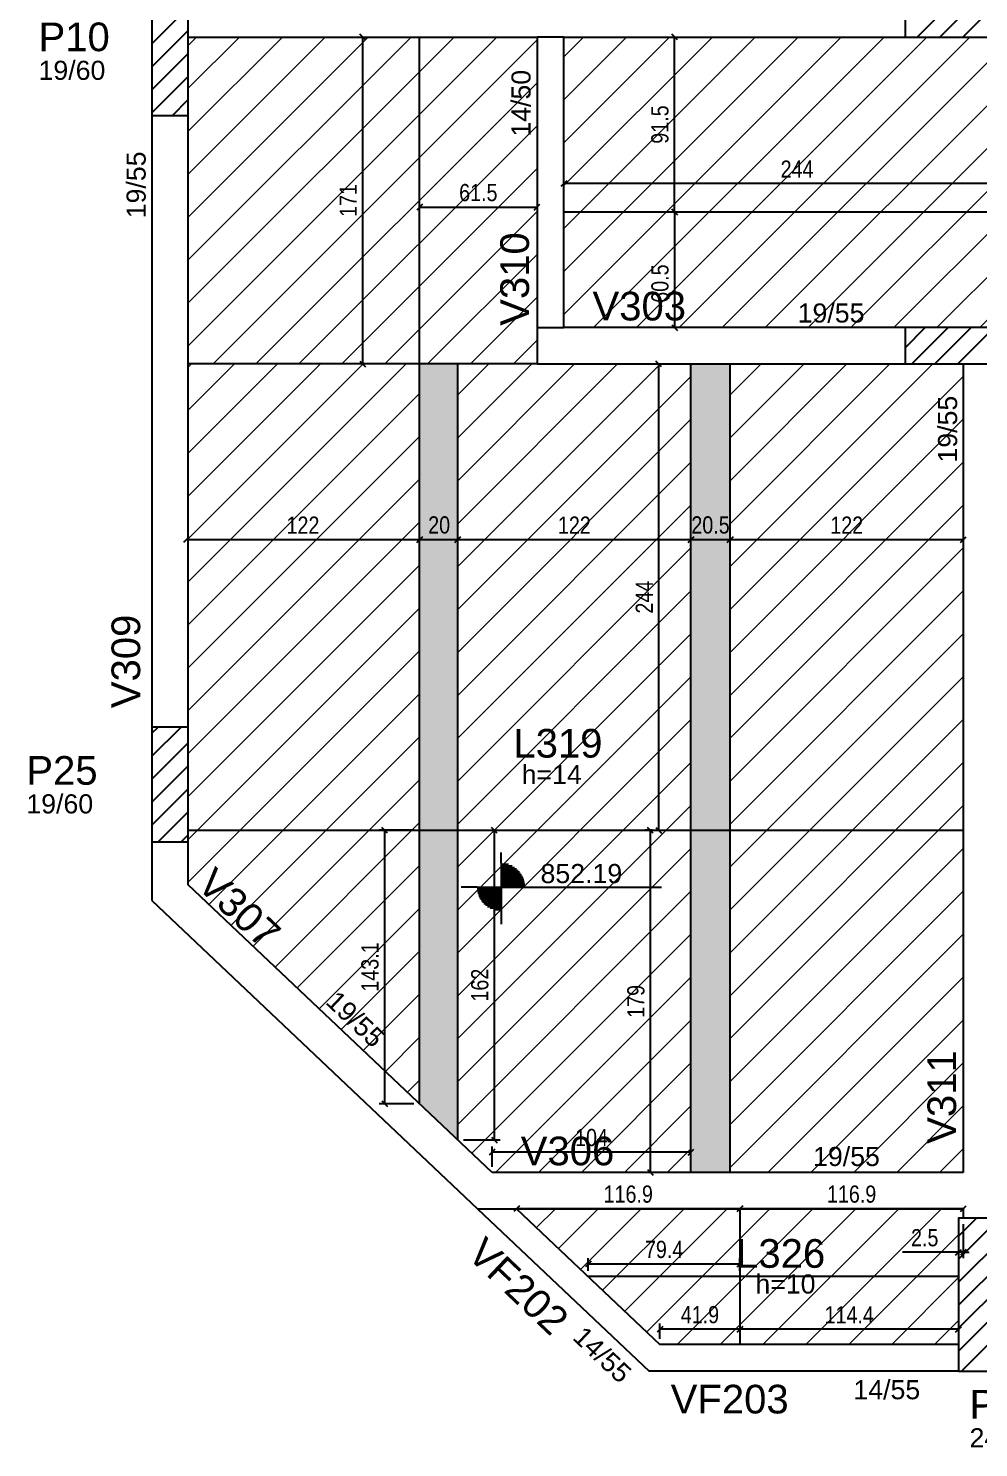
# Model space of a CAD drawing. Header units: millimetres. Extents: x 2659 to 6265, y 1520 to 2860.
# Drawn here: x 2659 to 3156, y 1524 to 2267 of the extents above; entities that cross this region are included whole.
import ezdxf

# ---------------------------------------------------------------- set-up
doc = ezdxf.new("R2010")
doc.units = ezdxf.units.MM
for name, color, linetype in [('3', 3, 'Continuous'), ('4', 4, 'Continuous'), ('7', 7, 'Continuous'), ('9', 9, 'Continuous'), ('Painéis', 200, 'Continuous')]:
    doc.layers.add(name, color=color, linetype=linetype)
doc.layers.add('Hachura', color=251, linetype='Continuous', lineweight=9)
doc.layers.add('REAPROVEITAMENTO', color=251, linetype='Continuous', lineweight=9)
doc.styles.add('COTA TECNICA-50', font='techl___.ttf', dxfattribs={"height": 9})
doc.styles.get("Standard").update_dxf_attribs({"font": 'arial.ttf'})
doc.dimstyles.new('COTA PAINEL-50', dxfattribs={"dimtxt": 9, "dimasz": 3, "dimexe": 3, "dimexo": 3, "dimgap": 3, "dimtad": 1, "dimdec": 1, "dimzin": 12, "dimdsep": 46, "dimtxsty": 'COTA TECNICA-50', "dimblk1": 'OBLIQUE', "dimblk2": 'OBLIQUE', "dimsah": 1, "dimcen": 0.9, "dimclrd": 4, "dimclre": 4, "dimclrt": 240, "dimadec": 1, "dimazin": 3, "dimtfac": 1, "dimtdec": 1, "dimtmove": 0, "dimatfit": 3, "dimfxl": 1, "dimtolj": 1, "dimtzin": 12, "dimarcsym": 0})

# ---------------------------------------------------------------- blocks, each defined once
blk = doc.blocks.new('_Oblique')
at = {"color": 0, "linetype": 'ByBlock', "lineweight": -2}
blk.add_line((-0.5, -0.5), (0.5, 0.5), dxfattribs=at)
blk = doc.blocks.new('*D129')
at = {"color": 4, "lineweight": -2, "transparency": 16777216}
for p, q in [((2939.07, 2185.63), (2939.07, 2188.32)), ((3183.07, 2185.32), (2939.07, 2185.32)), ((3183.07, 2185.63), (3183.07, 2188.32))]:
    blk.add_line(p, q, dxfattribs=at)
at = {"layer": 'Defpoints', "color": 0, "transparency": 16777216}
for p in [(2939.07, 2185.32), (2939.07, 2182.63), (3183.07, 2182.63)]:
    blk.add_point(p, dxfattribs=at)
at = {"color": 4, "lineweight": -2, "transparency": 16777216, "xscale": 3, "yscale": 3, "zscale": 3, "rotation": 180}
blk.add_blockref('_Oblique', (2939.07, 2185.32), dxfattribs=at)
at = {"color": 4, "lineweight": -2, "transparency": 16777216, "xscale": 3, "yscale": 3, "zscale": 3}
blk.add_blockref('_Oblique', (3183.07, 2185.32), dxfattribs=at)
at = {"color": 240, "transparency": 16777216, "insert": (3061.07, 2192.88), "char_height": 9, "attachment_point": 5, "style": 'COTA TECNICA-50'}
blk.add_mtext('\\A1;244', dxfattribs=at)
blk = doc.blocks.new('*D130')
at = {"layer": 'Defpoints', "color": 0, "transparency": 16777216}
for p in [(2997, 2261.94), (2997, 2261.94), (2997, 2170.44)]:
    blk.add_point(p, dxfattribs=at)
at = {"layer": 'Painéis', "color": 4, "lineweight": -2, "transparency": 16777216}
blk.add_line((2997, 2170.44), (2997, 2261.94), dxfattribs=at)
at = {"layer": 'Painéis', "color": 4, "lineweight": -2, "transparency": 16777216, "xscale": 3, "yscale": 3, "zscale": 3}
for p, rotation in [((2997, 2261.94), 90), ((2997, 2170.44), 270)]:
    blk.add_blockref('_Oblique', p, dxfattribs=dict(at, rotation=rotation))
at = {"layer": 'Painéis', "color": 240, "transparency": 16777216, "insert": (2989.38, 2216.19), "char_height": 9, "attachment_point": 5, "rotation": 90, "style": 'COTA TECNICA-50'}
blk.add_mtext('\\A1;91.5', dxfattribs=at)
blk = doc.blocks.new('*D131')
at = {"layer": 'Defpoints', "color": 0, "transparency": 16777216}
for p in [(2997, 2170.44), (2997, 2109.94), (2997, 2109.94)]:
    blk.add_point(p, dxfattribs=at)
at = {"layer": 'Painéis', "color": 4, "lineweight": -2, "transparency": 16777216}
blk.add_line((2997, 2170.44), (2997, 2109.94), dxfattribs=at)
at = {"layer": 'Painéis', "color": 4, "lineweight": -2, "transparency": 16777216, "xscale": 3, "yscale": 3, "zscale": 3}
for p, rotation in [((2997, 2170.44), 90), ((2997, 2109.94), 270)]:
    blk.add_blockref('_Oblique', p, dxfattribs=dict(at, rotation=rotation))
at = {"layer": 'Painéis', "color": 240, "transparency": 16777216, "insert": (2989.41, 2132.98), "char_height": 9, "attachment_point": 5, "rotation": 90, "style": 'COTA TECNICA-50'}
blk.add_mtext('\\A1;60.5', dxfattribs=at)
blk = doc.blocks.new('*D133')
at = {"layer": 'Defpoints', "color": 0, "transparency": 16777216}
for p in [(2845.37, 1846.94), (2863.57, 1846.94), (2863.57, 1703.87)]:
    blk.add_point(p, dxfattribs=at)
at = {"layer": 'Painéis', "color": 4, "lineweight": -2, "transparency": 16777216}
for p, q in [((2860.57, 1846.94), (2842.37, 1846.94)), ((2845.37, 1703.87), (2845.37, 1846.94)), ((2860.57, 1703.87), (2842.37, 1703.87))]:
    blk.add_line(p, q, dxfattribs=at)
at = {"layer": 'Painéis', "color": 4, "lineweight": -2, "transparency": 16777216, "xscale": 3, "yscale": 3, "zscale": 3}
for p, rotation in [((2845.37, 1846.94), 90), ((2845.37, 1703.87), 270)]:
    blk.add_blockref('_Oblique', p, dxfattribs=dict(at, rotation=rotation))
at = {"layer": 'Painéis', "color": 240, "transparency": 16777216, "insert": (2837.67, 1775.41), "char_height": 9, "attachment_point": 5, "rotation": 90, "style": 'COTA TECNICA-50'}
blk.add_mtext('\\A1;143.1', dxfattribs=at)
blk = doc.blocks.new('*D134')
at = {"layer": 'Defpoints', "color": 0, "transparency": 16777216}
for p in [(2741.57, 1999.06), (2863.57, 1999.06), (2863.57, 1999.06)]:
    blk.add_point(p, dxfattribs=at)
at = {"layer": 'Painéis', "color": 4, "lineweight": -2, "transparency": 16777216}
blk.add_line((2741.57, 1999.06), (2863.57, 1999.06), dxfattribs=at)
at = {"layer": 'Painéis', "color": 4, "lineweight": -2, "transparency": 16777216, "xscale": 3, "yscale": 3, "zscale": 3, "rotation": 180}
blk.add_blockref('_Oblique', (2741.57, 1999.06), dxfattribs=at)
at = {"layer": 'Painéis', "color": 4, "lineweight": -2, "transparency": 16777216, "xscale": 3, "yscale": 3, "zscale": 3}
blk.add_blockref('_Oblique', (2863.57, 1999.06), dxfattribs=at)
at = {"layer": 'Painéis', "color": 240, "transparency": 16777216, "insert": (2802.57, 2006.61), "char_height": 9, "attachment_point": 5, "style": 'COTA TECNICA-50'}
blk.add_mtext('\\A1;122', dxfattribs=at)
blk = doc.blocks.new('*D135')
at = {"layer": 'Defpoints', "color": 0, "transparency": 16777216}
for p in [(2863.57, 1999.06), (2883.57, 1999.06), (2883.57, 1999.06)]:
    blk.add_point(p, dxfattribs=at)
at = {"layer": 'Painéis', "color": 4, "lineweight": -2, "transparency": 16777216}
blk.add_line((2863.57, 1999.06), (2883.57, 1999.06), dxfattribs=at)
at = {"layer": 'Painéis', "color": 4, "lineweight": -2, "transparency": 16777216, "xscale": 3, "yscale": 3, "zscale": 3, "rotation": 180}
blk.add_blockref('_Oblique', (2863.57, 1999.06), dxfattribs=at)
at = {"layer": 'Painéis', "color": 4, "lineweight": -2, "transparency": 16777216, "xscale": 3, "yscale": 3, "zscale": 3}
blk.add_blockref('_Oblique', (2883.57, 1999.06), dxfattribs=at)
at = {"layer": 'Painéis', "color": 240, "transparency": 16777216, "insert": (2873.82, 2006.65), "char_height": 9, "attachment_point": 5, "style": 'COTA TECNICA-50'}
blk.add_mtext('\\A1;20', dxfattribs=at)
blk = doc.blocks.new('*D136')
at = {"layer": 'Defpoints', "color": 0, "transparency": 16777216}
for p in [(2883.57, 1999.06), (3005.57, 1999.06), (3005.57, 1999.06)]:
    blk.add_point(p, dxfattribs=at)
at = {"layer": 'Painéis', "color": 4, "lineweight": -2, "transparency": 16777216}
blk.add_line((2883.57, 1999.06), (3005.57, 1999.06), dxfattribs=at)
at = {"layer": 'Painéis', "color": 4, "lineweight": -2, "transparency": 16777216, "xscale": 3, "yscale": 3, "zscale": 3, "rotation": 180}
blk.add_blockref('_Oblique', (2883.57, 1999.06), dxfattribs=at)
at = {"layer": 'Painéis', "color": 4, "lineweight": -2, "transparency": 16777216, "xscale": 3, "yscale": 3, "zscale": 3}
blk.add_blockref('_Oblique', (3005.57, 1999.06), dxfattribs=at)
at = {"layer": 'Painéis', "color": 240, "transparency": 16777216, "insert": (2944.57, 2006.61), "char_height": 9, "attachment_point": 5, "style": 'COTA TECNICA-50'}
blk.add_mtext('\\A1;122', dxfattribs=at)
blk = doc.blocks.new('*D137')
at = {"layer": 'Defpoints', "color": 0, "transparency": 16777216}
for p in [(3005.57, 1999.06), (3026.08, 1999.06), (3026.08, 1999.06)]:
    blk.add_point(p, dxfattribs=at)
at = {"layer": 'Painéis', "color": 4, "lineweight": -2, "transparency": 16777216}
blk.add_line((3005.57, 1999.06), (3026.08, 1999.06), dxfattribs=at)
at = {"layer": 'Painéis', "color": 4, "lineweight": -2, "transparency": 16777216, "xscale": 3, "yscale": 3, "zscale": 3, "rotation": 180}
blk.add_blockref('_Oblique', (3005.57, 1999.06), dxfattribs=at)
at = {"layer": 'Painéis', "color": 4, "lineweight": -2, "transparency": 16777216, "xscale": 3, "yscale": 3, "zscale": 3}
blk.add_blockref('_Oblique', (3026.08, 1999.06), dxfattribs=at)
at = {"layer": 'Painéis', "color": 240, "transparency": 16777216, "insert": (3015.82, 2006.66), "char_height": 9, "attachment_point": 5, "style": 'COTA TECNICA-50'}
blk.add_mtext('\\A1;20.5', dxfattribs=at)
blk = doc.blocks.new('*D138')
at = {"layer": 'Defpoints', "color": 0, "transparency": 16777216}
for p in [(3026.08, 1999.06), (3148.07, 1999.06), (3148.07, 1999.06)]:
    blk.add_point(p, dxfattribs=at)
at = {"layer": 'Painéis', "color": 4, "lineweight": -2, "transparency": 16777216}
blk.add_line((3026.08, 1999.06), (3148.07, 1999.06), dxfattribs=at)
at = {"layer": 'Painéis', "color": 4, "lineweight": -2, "transparency": 16777216, "xscale": 3, "yscale": 3, "zscale": 3, "rotation": 180}
blk.add_blockref('_Oblique', (3026.08, 1999.06), dxfattribs=at)
at = {"layer": 'Painéis', "color": 4, "lineweight": -2, "transparency": 16777216, "xscale": 3, "yscale": 3, "zscale": 3}
blk.add_blockref('_Oblique', (3148.07, 1999.06), dxfattribs=at)
at = {"layer": 'Painéis', "color": 240, "transparency": 16777216, "insert": (3087.07, 2006.61), "char_height": 9, "attachment_point": 5, "style": 'COTA TECNICA-50'}
blk.add_mtext('\\A1;122', dxfattribs=at)
blk = doc.blocks.new('*D217')
at = {"layer": 'Defpoints', "color": 0, "transparency": 16777216}
for p in [(2984.39, 1846.94), (2988.37, 1846.94), (2992.7, 1667.94)]:
    blk.add_point(p, dxfattribs=at)
at = {"layer": 'Painéis', "color": 4, "lineweight": -2, "transparency": 16777216}
for p, q in [((2985.37, 1846.94), (2981.39, 1846.94)), ((2984.39, 1667.94), (2984.39, 1846.94)), ((2989.7, 1667.94), (2981.39, 1667.94))]:
    blk.add_line(p, q, dxfattribs=at)
at = {"layer": 'Painéis', "color": 4, "lineweight": -2, "transparency": 16777216, "xscale": 3, "yscale": 3, "zscale": 3}
for p, rotation in [((2984.39, 1846.94), 90), ((2984.39, 1667.94), 270)]:
    blk.add_blockref('_Oblique', p, dxfattribs=dict(at, rotation=rotation))
at = {"layer": 'Painéis', "color": 240, "transparency": 16777216, "insert": (2976.8, 1757.44), "char_height": 9, "attachment_point": 5, "rotation": 90, "style": 'COTA TECNICA-50'}
blk.add_mtext('\\A1;179', dxfattribs=at)
blk = doc.blocks.new('*D139')
at = {"layer": 'Defpoints', "color": 0, "transparency": 16777216}
for p in [(2988.73, 2090.94), (2988.73, 2090.94), (2988.73, 1846.94)]:
    blk.add_point(p, dxfattribs=at)
at = {"layer": 'Painéis', "color": 4, "lineweight": -2, "transparency": 16777216}
blk.add_line((2988.73, 1846.94), (2988.73, 2090.94), dxfattribs=at)
at = {"layer": 'Painéis', "color": 4, "lineweight": -2, "transparency": 16777216, "xscale": 3, "yscale": 3, "zscale": 3}
for p, rotation in [((2988.73, 2090.94), 90), ((2988.73, 1846.94), 270)]:
    blk.add_blockref('_Oblique', p, dxfattribs=dict(at, rotation=rotation))
at = {"layer": 'Painéis', "color": 240, "transparency": 16777216, "insert": (2981.16, 1968.94), "char_height": 9, "attachment_point": 5, "rotation": 90, "style": 'COTA TECNICA-50'}
blk.add_mtext('\\A1;244', dxfattribs=at)
blk = doc.blocks.new('*D140')
at = {"layer": 'Defpoints', "color": 0, "transparency": 16777216}
for p in [(2863.57, 2172.95), (2925.07, 2172.95), (2925.07, 2172.95)]:
    blk.add_point(p, dxfattribs=at)
at = {"layer": 'Painéis', "color": 4, "lineweight": -2, "transparency": 16777216}
blk.add_line((2863.57, 2172.95), (2925.07, 2172.95), dxfattribs=at)
at = {"layer": 'Painéis', "color": 4, "lineweight": -2, "transparency": 16777216, "xscale": 3, "yscale": 3, "zscale": 3, "rotation": 180}
blk.add_blockref('_Oblique', (2863.57, 2172.95), dxfattribs=at)
at = {"layer": 'Painéis', "color": 4, "lineweight": -2, "transparency": 16777216, "xscale": 3, "yscale": 3, "zscale": 3}
blk.add_blockref('_Oblique', (2925.07, 2172.95), dxfattribs=at)
at = {"layer": 'Painéis', "color": 240, "transparency": 16777216, "insert": (2894.32, 2180.55), "char_height": 9, "attachment_point": 5, "style": 'COTA TECNICA-50'}
blk.add_mtext('\\A1;61.5', dxfattribs=at)
blk = doc.blocks.new('*D218')
at = {"layer": 'Defpoints', "color": 0, "transparency": 16777216}
for p in [(2833.57, 2261.94), (2833.82, 2261.94), (2833.82, 2090.94)]:
    blk.add_point(p, dxfattribs=at)
at = {"layer": 'Painéis', "color": 4, "lineweight": -2, "transparency": 16777216}
for p, q in [((2833.82, 2090.94), (2833.82, 2261.94)), ((2836.57, 2261.94), (2836.82, 2261.94))]:
    blk.add_line(p, q, dxfattribs=at)
at = {"layer": 'Painéis', "color": 4, "lineweight": -2, "transparency": 16777216, "xscale": 3, "yscale": 3, "zscale": 3}
for p, rotation in [((2833.82, 2261.94), 90), ((2833.82, 2090.94), 270)]:
    blk.add_blockref('_Oblique', p, dxfattribs=dict(at, rotation=rotation))
at = {"layer": 'Painéis', "color": 240, "transparency": 16777216, "insert": (2826.25, 2176.44), "char_height": 9, "attachment_point": 5, "rotation": 90, "style": 'COTA TECNICA-50'}
blk.add_mtext('\\A1;171', dxfattribs=at)
blk = doc.blocks.new('*D219')
at = {"layer": 'Defpoints', "color": 0, "transparency": 16777216}
for p in [(2901.53, 1678.55), (2901.53, 1667.94), (3005.57, 1667.94)]:
    blk.add_point(p, dxfattribs=at)
at = {"layer": 'Painéis', "color": 4, "lineweight": -2, "transparency": 16777216}
for p, q in [((2901.53, 1670.94), (2901.53, 1681.55)), ((3005.57, 1678.55), (2901.53, 1678.55)), ((3005.57, 1670.94), (3005.57, 1681.55))]:
    blk.add_line(p, q, dxfattribs=at)
at = {"layer": 'Painéis', "color": 4, "lineweight": -2, "transparency": 16777216, "xscale": 3, "yscale": 3, "zscale": 3, "rotation": 180}
blk.add_blockref('_Oblique', (2901.53, 1678.55), dxfattribs=at)
at = {"layer": 'Painéis', "color": 4, "lineweight": -2, "transparency": 16777216, "xscale": 3, "yscale": 3, "zscale": 3}
blk.add_blockref('_Oblique', (3005.57, 1678.55), dxfattribs=at)
at = {"layer": 'Painéis', "color": 240, "transparency": 16777216, "insert": (2953.55, 1686.15), "char_height": 9, "attachment_point": 5, "style": 'COTA TECNICA-50'}
blk.add_mtext('\\A1;104', dxfattribs=at)
blk = doc.blocks.new('*D220')
at = {"layer": 'Defpoints', "color": 0, "transparency": 16777216}
for p in [(2883.57, 1846.94), (2902.72, 1846.94), (2883.57, 1684.94)]:
    blk.add_point(p, dxfattribs=at)
at = {"layer": 'Painéis', "color": 4, "lineweight": -2, "transparency": 16777216}
for p, q in [((2886.57, 1846.94), (2905.72, 1846.94)), ((2902.72, 1684.94), (2902.72, 1846.94)), ((2886.57, 1684.94), (2905.72, 1684.94))]:
    blk.add_line(p, q, dxfattribs=at)
at = {"layer": 'Painéis', "color": 4, "lineweight": -2, "transparency": 16777216, "xscale": 3, "yscale": 3, "zscale": 3}
for p, rotation in [((2902.72, 1846.94), 90), ((2902.72, 1684.94), 270)]:
    blk.add_blockref('_Oblique', p, dxfattribs=dict(at, rotation=rotation))
at = {"layer": 'Painéis', "color": 240, "transparency": 16777216, "insert": (2895.13, 1765.94), "char_height": 9, "attachment_point": 5, "rotation": 90, "style": 'COTA TECNICA-50'}
blk.add_mtext('\\A1;162', dxfattribs=at)
blk = doc.blocks.new('*D141')
at = {"layer": 'Defpoints', "color": 0, "transparency": 16777216}
for p in [(3145.57, 1643.94), (3148.07, 1643.94), (3145.57, 1626.15)]:
    blk.add_point(p, dxfattribs=at)
at = {"layer": 'Painéis', "color": 4, "lineweight": -2, "transparency": 16777216}
for p, q in [((3145.57, 1640.94), (3145.57, 1623.15)), ((3148.07, 1640.94), (3148.07, 1623.15)), ((3145.57, 1626.15), (3116.21, 1626.15)), ((3148.07, 1626.15), (3145.57, 1626.15)), ((3148.07, 1626.15), (3151.07, 1626.15))]:
    blk.add_line(p, q, dxfattribs=at)
at = {"layer": 'Painéis', "color": 4, "lineweight": -2, "transparency": 16777216, "xscale": 3, "yscale": 3, "zscale": 3}
blk.add_blockref('_Oblique', (3145.57, 1626.15), dxfattribs=at)
at = {"layer": 'Painéis', "color": 4, "lineweight": -2, "transparency": 16777216, "xscale": 3, "yscale": 3, "zscale": 3, "rotation": 180}
blk.add_blockref('_Oblique', (3148.07, 1626.15), dxfattribs=at)
at = {"layer": 'Painéis', "color": 240, "transparency": 16777216, "insert": (3127.89, 1633.74), "char_height": 9, "attachment_point": 5, "style": 'COTA TECNICA-50'}
blk.add_mtext('\\A1;2.5', dxfattribs=at)
blk = doc.blocks.new('*D221')
at = {"layer": 'Defpoints', "color": 0, "transparency": 16777216}
for p in [(3031.2, 1648.94), (3031.2, 1648.94), (3148.07, 1648.94)]:
    blk.add_point(p, dxfattribs=at)
at = {"layer": 'Painéis', "color": 4, "lineweight": -2, "transparency": 16777216}
blk.add_line((3148.07, 1648.94), (3031.2, 1648.94), dxfattribs=at)
at = {"layer": 'Painéis', "color": 4, "lineweight": -2, "transparency": 16777216, "xscale": 3, "yscale": 3, "zscale": 3, "rotation": 180}
blk.add_blockref('_Oblique', (3031.2, 1648.94), dxfattribs=at)
at = {"layer": 'Painéis', "color": 4, "lineweight": -2, "transparency": 16777216, "xscale": 3, "yscale": 3, "zscale": 3}
blk.add_blockref('_Oblique', (3148.07, 1648.94), dxfattribs=at)
at = {"layer": 'Painéis', "color": 240, "transparency": 16777216, "insert": (3089.63, 1656.56), "char_height": 9, "attachment_point": 5, "style": 'COTA TECNICA-50'}
blk.add_mtext('\\A1;116.9', dxfattribs=at)
blk = doc.blocks.new('*D142')
at = {"layer": 'Defpoints', "color": 0, "transparency": 16777216}
for p in [(2914.33, 1648.94), (2914.33, 1648.94), (3031.2, 1648.94)]:
    blk.add_point(p, dxfattribs=at)
at = {"layer": 'Painéis', "color": 4, "lineweight": -2, "transparency": 16777216}
blk.add_line((3031.2, 1648.94), (2914.33, 1648.94), dxfattribs=at)
at = {"layer": 'Painéis', "color": 4, "lineweight": -2, "transparency": 16777216, "xscale": 3, "yscale": 3, "zscale": 3, "rotation": 180}
blk.add_blockref('_Oblique', (2914.33, 1648.94), dxfattribs=at)
at = {"layer": 'Painéis', "color": 4, "lineweight": -2, "transparency": 16777216, "xscale": 3, "yscale": 3, "zscale": 3}
blk.add_blockref('_Oblique', (3031.2, 1648.94), dxfattribs=at)
at = {"layer": 'Painéis', "color": 240, "transparency": 16777216, "insert": (2972.76, 1656.56), "char_height": 9, "attachment_point": 5, "style": 'COTA TECNICA-50'}
blk.add_mtext('\\A1;116.9', dxfattribs=at)
blk = doc.blocks.new('*D143')
at = {"layer": 'Defpoints', "color": 0, "transparency": 16777216}
for p in [(3031.2, 1585.89), (3031.2, 1585.89), (3145.57, 1585.89)]:
    blk.add_point(p, dxfattribs=at)
at = {"layer": 'Painéis', "color": 4, "lineweight": -2, "transparency": 16777216}
blk.add_line((3145.57, 1585.89), (3031.2, 1585.89), dxfattribs=at)
at = {"layer": 'Painéis', "color": 4, "lineweight": -2, "transparency": 16777216, "xscale": 3, "yscale": 3, "zscale": 3, "rotation": 180}
blk.add_blockref('_Oblique', (3031.2, 1585.89), dxfattribs=at)
at = {"layer": 'Painéis', "color": 4, "lineweight": -2, "transparency": 16777216, "xscale": 3, "yscale": 3, "zscale": 3}
blk.add_blockref('_Oblique', (3145.57, 1585.89), dxfattribs=at)
at = {"layer": 'Painéis', "color": 240, "transparency": 16777216, "insert": (3088.38, 1593.45), "char_height": 9, "attachment_point": 5, "style": 'COTA TECNICA-50'}
blk.add_mtext('\\A1;114.4', dxfattribs=at)
blk = doc.blocks.new('*D144')
at = {"layer": 'Defpoints', "color": 0, "transparency": 16777216}
for p in [(2989.34, 1585.89), (3031.2, 1585.89), (2989.34, 1577.94)]:
    blk.add_point(p, dxfattribs=at)
at = {"layer": 'Painéis', "color": 4, "lineweight": -2, "transparency": 16777216}
for p, q in [((2989.34, 1580.94), (2989.34, 1588.89)), ((3031.2, 1585.89), (2989.34, 1585.89))]:
    blk.add_line(p, q, dxfattribs=at)
at = {"layer": 'Painéis', "color": 4, "lineweight": -2, "transparency": 16777216, "xscale": 3, "yscale": 3, "zscale": 3, "rotation": 180}
blk.add_blockref('_Oblique', (2989.34, 1585.89), dxfattribs=at)
at = {"layer": 'Painéis', "color": 4, "lineweight": -2, "transparency": 16777216, "xscale": 3, "yscale": 3, "zscale": 3}
blk.add_blockref('_Oblique', (3031.2, 1585.89), dxfattribs=at)
at = {"layer": 'Painéis', "color": 240, "transparency": 16777216, "insert": (3010.27, 1593.48), "char_height": 9, "attachment_point": 5, "style": 'COTA TECNICA-50'}
blk.add_mtext('\\A1;41.9', dxfattribs=at)
blk = doc.blocks.new('*D222')
at = {"layer": 'Defpoints', "color": 0, "transparency": 16777216}
for p in [(2951.83, 1620.02), (2951.83, 1613.44), (3031.2, 1613.44)]:
    blk.add_point(p, dxfattribs=at)
at = {"layer": 'Painéis', "color": 4, "lineweight": -2, "transparency": 16777216}
for p, q in [((2951.83, 1616.44), (2951.83, 1623.02)), ((3031.2, 1620.02), (2951.83, 1620.02)), ((3031.2, 1616.44), (3031.2, 1623.02))]:
    blk.add_line(p, q, dxfattribs=at)
at = {"layer": 'Painéis', "color": 4, "lineweight": -2, "transparency": 16777216, "xscale": 3, "yscale": 3, "zscale": 3, "rotation": 180}
blk.add_blockref('_Oblique', (2951.83, 1620.02), dxfattribs=at)
at = {"layer": 'Painéis', "color": 4, "lineweight": -2, "transparency": 16777216, "xscale": 3, "yscale": 3, "zscale": 3}
blk.add_blockref('_Oblique', (3031.2, 1620.02), dxfattribs=at)
at = {"layer": 'Painéis', "color": 240, "transparency": 16777216, "insert": (2991.52, 1627.61), "char_height": 9, "attachment_point": 5, "style": 'COTA TECNICA-50'}
blk.add_mtext('\\A1;79.4', dxfattribs=at)

msp = doc.modelspace()

# ---------------------------------------------------------------- hatches: boundary and pattern name
at = {"layer": 'Hachura', "linetype": 'ByBlock'}
h = msp.add_hatch(color=256, dxfattribs=at)
h.dxf.hatch_style = 1
h.paths.add_polyline_path([(2863.57, 1703.87), (2883.57, 1684.94), (2883.57, 2090.94), (2863.57, 2090.94)])
h = msp.add_hatch(color=256, dxfattribs=at)
h.dxf.hatch_style = 1
h.paths.add_polyline_path([(3005.57, 1667.94), (3026.07, 1667.94), (3026.07, 2090.94), (3005.57, 2090.94)])
at = {"layer": 'REAPROVEITAMENTO', "linetype": 'ByBlock'}
h = msp.add_hatch(dxfattribs=at)
h.set_pattern_fill('ANSI31', color=256, scale=5, style=2)
h.set_pattern_definition([(45, (-3734.682, 337.82), (-11.22532, 11.22532), [])])
h.paths.add_polyline_path([(2925.08, 2090.94), (2742.57, 2090.94), (2742.57, 2261.94), (2925.08, 2261.94)])
h = msp.add_hatch(dxfattribs=at)
h.set_pattern_fill('ANSI31', color=256, scale=5, style=2)
h.set_pattern_definition([(45, (-1044.44, -25.68), (-11.22532, 11.22532), [])])
h.paths.add_polyline_path([(2939.07, 2261.94), (2939.07, 2109.94), (5352.07, 2109.94), (5352.07, 2261.94)])
h = msp.add_hatch(dxfattribs=at)
h.set_pattern_fill('ANSI31', color=256, scale=5, style=2)
h.set_pattern_definition([(45, (-3796.182, -49.246), (-11.22532, 11.22532), [])])
h.paths.add_polyline_path([(2742.57, 2090.94), (2742.57, 1818.41), (2863.57, 1703.87), (2863.58, 1703.87), (2863.58, 2090.94)])
h = msp.add_hatch(dxfattribs=at)
h.set_pattern_fill('ANSI31', color=256, scale=5, style=2)
h.set_pattern_definition([(45, (-3654.182, -85.18), (-11.22532, 11.22532), [])])
h.paths.add_polyline_path([(2883.58, 1684.93), (2901.53, 1667.94), (3005.58, 1667.94), (3005.58, 2090.94), (2883.58, 2090.94)])
h = msp.add_hatch(dxfattribs=at)
h.set_pattern_fill('ANSI31', color=256, scale=5, style=2)
h.set_pattern_definition([(45, (-3511.682, -85.18), (-11.22532, 11.22532), [])])
h.paths.add_polyline_path([(3148.08, 1667.94), (3026.08, 1667.94), (3026.08, 2090.94), (3148.08, 2090.94)])
h = msp.add_hatch(dxfattribs=at)
h.set_pattern_fill('ANSI31', color=256, scale=5, style=2)
h.set_pattern_definition([(45, (-3686.69, -527.18), (-11.22532, 11.22532), [])])
h.paths.add_polyline_path([(2914.33, 1648.94), (2989.34, 1577.94), (3145.57, 1577.94), (3145.57, 1643.94), (3148.07, 1643.94), (3148.07, 1648.94)])

# ---------------------------------------------------------------- linework, layer by layer
at = {"layer": '3', "linetype": 'Continuous'}
for p, q in [((3123.85, 2261.94), (3142.85, 2280.94)), ((3135.87, 2261.94), (3154.87, 2280.94)), ((3147.89, 2261.94), (3166.89, 2280.94)), ((2723.57, 2258.34), (2742.57, 2277.34)), ((2723.57, 2246.32), (2742.57, 2265.32)), ((2723.57, 2234.3), (2742.57, 2253.3)), ((2723.57, 2222.28), (2742.57, 2241.28)), ((2734.25, 2220.94), (2742.57, 2229.26)), ((3117.57, 2099.39), (3128.12, 2109.94)), ((3121.14, 2090.94), (3140.14, 2109.94)), ((3133.16, 2090.94), (3152.16, 2109.94)), ((3145.18, 2090.94), (3164.18, 2109.94)), ((2723.57, 1885.7), (2738.81, 1900.94)), ((2723.57, 1897.72), (2726.79, 1900.94)), ((2723.57, 1873.68), (2742.57, 1892.68)), ((2723.57, 1861.66), (2742.57, 1880.66)), ((2723.57, 1849.64), (2742.57, 1868.64)), ((2726.89, 1840.94), (2742.57, 1856.62)), ((2738.91, 1840.94), (2742.57, 1844.59)), ((2906.21, 1829.75), (2906.21, 1835.26)), ((2906.21, 1829.75), (2906.21, 1804.75)), ((2906.21, 1829.15), (2910.06, 1829.15)), ((2906.21, 1828.35), (2911.96, 1828.35)), ((2906.21, 1827.56), (2913.28, 1827.56)), ((2906.21, 1826.77), (2914.32, 1826.77)), ((2906.21, 1825.97), (2915.16, 1825.97)), ((2906.21, 1825.18), (2915.87, 1825.18)), ((2906.21, 1824.39), (2916.47, 1824.39)), ((2906.21, 1823.6), (2916.98, 1823.6)), ((2906.21, 1822.8), (2917.41, 1822.8)), ((2906.21, 1822.01), (2917.77, 1822.01)), ((2906.21, 1821.22), (2918.06, 1821.22)), ((2906.21, 1820.42), (2918.3, 1820.42)), ((2906.21, 1819.63), (2918.48, 1819.63)), ((2893.71, 1817.25), (2885.28, 1817.25)), ((2893.71, 1817.25), (2918.71, 1817.25)), ((2906.21, 1816.46), (2893.71, 1816.46)), ((2906.21, 1815.67), (2893.81, 1815.67)), ((2906.21, 1814.87), (2893.94, 1814.87)), ((2906.21, 1814.08), (2894.12, 1814.08)), ((2906.21, 1813.29), (2894.35, 1813.29)), ((2906.21, 1812.5), (2894.65, 1812.5)), ((2906.21, 1818.84), (2918.61, 1818.84)), ((2906.21, 1818.05), (2918.71, 1818.05)), ((2918.71, 1817.25), (2990.13, 1817.25)), ((2906.21, 1811.7), (2895.01, 1811.7)), ((2906.21, 1810.91), (2895.44, 1810.91)), ((2906.21, 1810.12), (2895.95, 1810.12)), ((2906.21, 1809.32), (2896.54, 1809.32)), ((2906.21, 1808.53), (2897.25, 1808.53)), ((2906.21, 1807.74), (2898.1, 1807.74)), ((2906.21, 1806.95), (2899.14, 1806.95)), ((2906.21, 1806.15), (2900.46, 1806.15)), ((2906.21, 1805.36), (2902.36, 1805.36)), ((2906.21, 1804.75), (2906.21, 1797.88)), ((2893.96, 1648.94), (2983.76, 1563.94)), ((2914.33, 1648.94), (2989.34, 1577.94)), ((3145.57, 1622.51), (3166.99, 1643.94)), ((3145.57, 1634.53), (3154.97, 1643.94)), ((3145.57, 1610.49), (3169.57, 1634.49)), ((3145.57, 1598.47), (3169.57, 1622.47)), ((3145.57, 1586.45), (3169.57, 1610.45)), ((3145.57, 1574.43), (3169.57, 1598.43)), ((3147.1, 1563.94), (3169.57, 1586.41)), ((3145.57, 1577.94), (2989.34, 1577.94)), ((3145.57, 1563.94), (2983.76, 1563.94))]:
    msp.add_line(p, q, dxfattribs=at)
for points in [[(2742.57, 2261.94), (2925.07, 2261.94)], [(2925.07, 2261.94), (2925.07, 2090.94)], [(2939.07, 2261.94), (2925.07, 2261.94)], [(2939.07, 2261.94), (3117.57, 2261.94)], [(2939.07, 2109.94), (2939.07, 2261.94)], [(2723.57, 2220.94), (2723.57, 1900.94)], [(2742.57, 1900.94), (2742.57, 2220.94)], [(2925.07, 2109.94), (2939.07, 2109.94)], [(3117.57, 2109.94), (2939.07, 2109.94)], [(2925.07, 2090.94), (3117.57, 2090.94)], [(3148.07, 2090.94), (3148.07, 1667.94)], [(2723.57, 1840.94), (2723.57, 1810.23)], [(2742.57, 1818.41), (2742.57, 1840.94)], [(2901.53, 1667.94), (2742.57, 1818.41)], [(2723.57, 1810.23), (2893.96, 1648.94)], [(3148.07, 1667.94), (2901.53, 1667.94)], [(2893.96, 1648.94), (3148.07, 1648.94)], [(3148.07, 1648.94), (3148.07, 1643.94)]]:
    msp.add_lwpolyline(points, dxfattribs=at)
at = {"layer": '7', "linetype": 'Continuous'}
for points in [[(2723.57, 2220.94), (2742.57, 2220.94), (2742.57, 2280.94), (2723.57, 2280.94), (2723.57, 2220.94)], [(3117.57, 2261.94), (3197.57, 2261.94), (3197.57, 2280.94), (3117.57, 2280.94), (3117.57, 2261.94)], [(3117.57, 2090.94), (3197.57, 2090.94), (3197.57, 2109.94), (3117.57, 2109.94), (3117.57, 2090.94)], [(2723.57, 1840.94), (2742.57, 1840.94), (2742.57, 1900.94), (2723.57, 1900.94), (2723.57, 1840.94)], [(3145.57, 1563.94), (3169.57, 1563.94), (3169.57, 1643.94), (3145.57, 1643.94), (3145.57, 1563.94)]]:
    msp.add_lwpolyline(points, dxfattribs=at)
at = {"layer": '9', "linetype": 'Continuous'}
msp.add_solid([(2742.57, 2203.94), (2742.57, 2203.94), (2742.57, 1991.94)], dxfattribs=at)
at = {"layer": 'Painéis'}
for p, q in [((2863.57, 1703.87), (2863.57, 2261.94)), ((2939.07, 2170.44), (6078.07, 2170.44)), ((2925.07, 2090.94), (2742.57, 2090.94)), ((2883.57, 1684.94), (2883.57, 2090.94)), ((3005.57, 1667.94), (3005.57, 2090.94)), ((3026.07, 1667.94), (3026.07, 2090.94)), ((2742.57, 1846.94), (3148.07, 1846.94)), ((3031.2, 1648.94), (3031.2, 1577.94)), ((3145.57, 1613.44), (2951.83, 1613.44))]:
    msp.add_line(p, q, dxfattribs=at)

# ---------------------------------------------------------------- texts
at = {"layer": '3', "linetype": 'Continuous'}
for s, p in [('19/60', (2664.22, 2239.56)), ('19/55', (3061.4, 2112.59)), ('h=14', (2917, 1871.12)), ('19/60', (2657.84, 1855.78)), ('852.19', (2926.87, 1819.32)), ('19/55', (3069.47, 1671.31)), ('h=10', (3039.29, 1604.59)), ('14/55', (3090.58, 1549.28)), ('24/80', (3151.34, 1524.12))]:
    msp.add_text(s, height=10, dxfattribs=at).set_placement(p)
for s, rotation, p in [('14/50', 90, (2921.66, 2209.84)), ('19/55', 90, (2720.27, 2167.15)), ('19/55', 90, (3144.84, 2039.34)), ('19/55', 316.572, (2813.89, 1756.56)), ('14/55', 316.572, (2943.09, 1581))]:
    msp.add_text(s, height=10, rotation=rotation, dxfattribs=at).set_placement(p)
at = {"layer": '4', "linetype": 'Continuous'}
for s, p in [('P10', (2664.22, 2254.56)), ('V303', (2954.07, 2113.69)), ('L319', (2912.69, 1884.98)), ('P25', (2657.84, 1870.78)), ('V306', (2916.53, 1671.69)), ('L326', (3029.21, 1618.06)), ('VF203', (2994.97, 1541.85)), ('P28', (3151.34, 1539.12))]:
    msp.add_text(s, height=15, dxfattribs=at).set_placement(p)
for s, rotation, p in [('V310', 90, (2920.82, 2110.9)), ('V309', 90, (2717.39, 1910.85)), ('V307', 316.572, (2746.27, 1817.55)), ('V311', 90, (3144.32, 1682.94)), ('VF202', 316.573, (2887.69, 1624.2))]:
    msp.add_text(s, height=15, rotation=rotation, dxfattribs=at).set_placement(p)

# ---------------------------------------------------------------- dimensions: what is measured, and where the dimension line sits
dim = msp.add_linear_dim(base=(2939.07, 2185.32), p1=(3183.07, 2182.63), p2=(2939.07, 2182.63), dimstyle='COTA PAINEL-50')
dim.commit()
dim.dimension.update_dxf_attribs({"geometry": '*D129', "text_midpoint": (3061.07, 2192.88)})
at = {"layer": 'Painéis'}
for base, p1, p2, picture, middle in [((2833.82, 2261.94), (2833.82, 2090.94), (2833.57, 2261.94), '*D218', (2826.25, 2176.44)), ((2997, 2261.94), (2997, 2170.44), (2997, 2261.94), '*D130', (2989.38, 2216.19)), ((2988.73, 2090.94), (2988.73, 1846.94), (2988.73, 2090.94), '*D139', (2981.16, 1968.94)), ((2845.37, 1846.94), (2863.57, 1703.87), (2863.57, 1846.94), '*D133', (2837.67, 1775.41)), ((2902.72, 1846.94), (2883.57, 1684.94), (2883.57, 1846.94), '*D220', (2895.13, 1765.94)), ((2984.39, 1846.94), (2992.7, 1667.94), (2988.37, 1846.94), '*D217', (2976.8, 1757.44))]:
    dim = msp.add_linear_dim(base=base, p1=p1, p2=p2, angle=90, dimstyle='COTA PAINEL-50', dxfattribs=at)
    dim.commit()
    dim.dimension.update_dxf_attribs({"geometry": picture, "text_midpoint": middle})
for base, p1, p2, picture, middle in [((2925.07, 2172.95), (2863.57, 2172.95), (2925.07, 2172.95), '*D140', (2894.32, 2180.55)), ((2901.53, 1678.55), (3005.57, 1667.94), (2901.53, 1667.94), '*D219', (2953.55, 1686.15)), ((2914.33, 1648.94), (3031.2, 1648.94), (2914.33, 1648.94), '*D142', (2972.76, 1656.56)), ((3031.2, 1648.94), (3148.07, 1648.94), (3031.2, 1648.94), '*D221', (3089.63, 1656.56)), ((3145.57, 1626.15), (3148.07, 1643.94), (3145.57, 1643.94), '*D141', (3127.89, 1633.74)), ((2951.83, 1620.02), (3031.2, 1613.44), (2951.83, 1613.44), '*D222', (2991.52, 1627.61)), ((2989.34, 1585.89), (3031.2, 1585.89), (2989.34, 1577.94), '*D144', (3010.27, 1593.48)), ((3031.2, 1585.89), (3145.57, 1585.89), (3031.2, 1585.89), '*D143', (3088.38, 1593.45))]:
    dim = msp.add_linear_dim(base=base, p1=p1, p2=p2, dimstyle='COTA PAINEL-50', dxfattribs=at)
    dim.commit()
    dim.dimension.update_dxf_attribs({"geometry": picture, "text_midpoint": middle})
dim = msp.add_linear_dim(base=(2997, 2109.94), p1=(2997, 2170.44), p2=(2997, 2109.94), angle=90, dimstyle='COTA PAINEL-50', dxfattribs=at)
dim.commit()
dim.dimension.update_dxf_attribs({"geometry": '*D131', "text_midpoint": (2997, 2132.98), "dimtype": 160})
for base, p1, p2, picture, middle in [((2863.57, 1999.06), (2741.57, 1999.06), (2863.57, 1999.06), '*D134', (2802.57, 2006.61)), ((3005.57, 1999.06), (2883.57, 1999.06), (3005.57, 1999.06), '*D136', (2944.57, 2006.61)), ((3148.07, 1999.06), (3026.08, 1999.06), (3148.07, 1999.06), '*D138', (3087.07, 2006.61))]:
    dim = msp.add_linear_dim(base=base, p1=p1, p2=p2, dimstyle='COTA PAINEL-50', override={"dimtmove": 1}, dxfattribs=at)
    dim.commit()
    dim.dimension.update_dxf_attribs({"geometry": picture, "text_midpoint": middle})
for base, p1, p2, picture, middle in [((2883.57, 1999.06), (2863.57, 1999.06), (2883.57, 1999.06), '*D135', (2873.82, 1999.06)), ((3026.08, 1999.06), (3005.57, 1999.06), (3026.08, 1999.06), '*D137', (3015.82, 1999.06))]:
    dim = msp.add_linear_dim(base=base, p1=p1, p2=p2, dimstyle='COTA PAINEL-50', override={"dimtmove": 1}, dxfattribs=at)
    dim.commit()
    dim.dimension.update_dxf_attribs({"geometry": picture, "text_midpoint": middle, "dimtype": 160})

doc.saveas('drawing.dxf')
